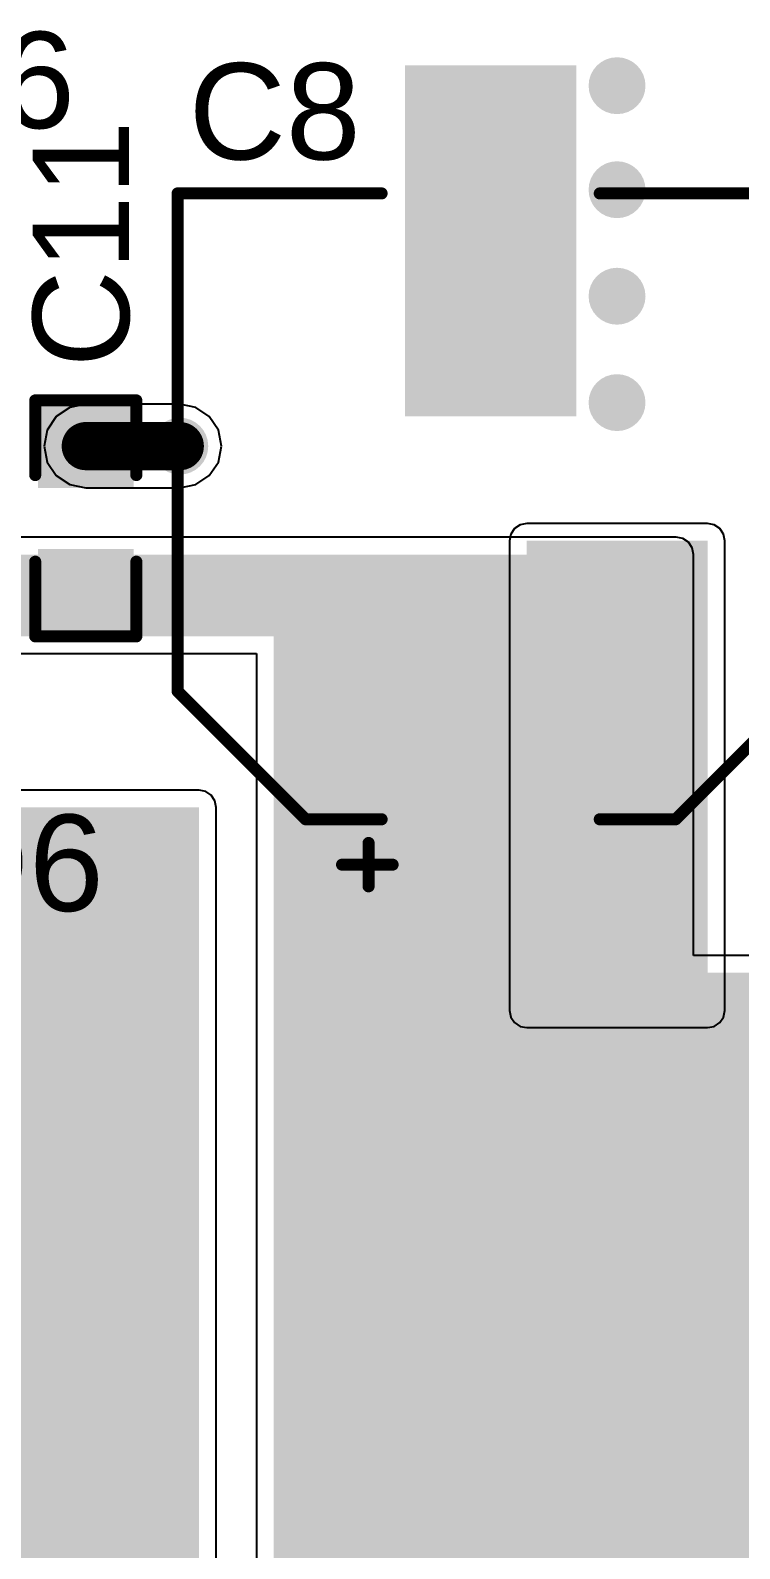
# Model space of a CAD drawing. Header units: millimetres. Extents: x 0.2 to 61.8, y 0.1 to 56.6.
# Drawn here: x 32.46 to 39.94, y 9.61 to 25.62 of the extents above; entities that cross this region are included whole.
import ezdxf

# ---------------------------------------------------------------- set-up
doc = ezdxf.new("R2010")
doc.units = ezdxf.units.MM
for name, color, linetype in [('BottomLayer', 5, 'Continuous'), ('BottomSolder', 6, 'Continuous'), ('TopLayer', 1, 'Continuous'), ('TopOverlay', 2, 'Continuous'), ('TopPaste', 8, 'Continuous'), ('TopSolder', 216, 'Continuous'), ('ViaHoleLayer', 16, 'Continuous')]:
    doc.layers.add(name, color=color, linetype=linetype)
doc.styles.add('Arial', font='', dxfattribs={"height": 0.2})
doc.styles.get('Arial').set_extended_font_data('Arial')

# ---------------------------------------------------------------- blocks, each defined once
blk = doc.blocks.new('SMC_43')
at = {"layer": 'TopLayer'}
for points in [[(-6, 2.15), (-1.9, 2.15), (-1.9, -2.15), (-6, -2.15)], [(1.9, 2.15), (6, 2.15), (6, -2.15), (1.9, -2.15)]]:
    blk.add_hatch(color=1, dxfattribs=at).paths.add_polyline_path(points)
at = {"layer": 'TopOverlay'}
for points in [[(-7.239, 2.234), (-3.556, 2.234), (-3.556, 3.047), (-7.239, 3.047)], [(-7.239, -2.262), (-6.096, -2.262), (-6.096, 2.26), (-7.239, 2.26)], [(-7.239, -3.049), (-3.556, -3.049), (-3.556, -2.236), (-7.239, -2.236)]]:
    blk.add_hatch(color=2, dxfattribs=at).paths.add_polyline_path(points)
at = {"layer": 'TopPaste'}
for points in [[(-6, 2.15), (-1.9, 2.15), (-1.9, -2.15), (-6, -2.15)], [(1.9, 2.15), (6, 2.15), (6, -2.15), (1.9, -2.15)]]:
    blk.add_hatch(color=8, dxfattribs=at).paths.add_polyline_path(points)
at = {"layer": 'TopSolder'}
for points in [[(-6.102, 2.252), (-1.798, 2.252), (-1.798, -2.252), (-6.102, -2.252)], [(1.798, 2.252), (6.102, 2.252), (6.102, -2.252), (1.798, -2.252)]]:
    blk.add_hatch(color=216, dxfattribs=at).paths.add_polyline_path(points)
at = {"layer": 'TopOverlay', "const_width": 0.127}
for points in [[(-3.556, 2.438), (-3.556, 2.997)], [(-3.556, 2.997), (3.581, 2.997)], [(3.581, 2.438), (3.581, 2.997)], [(-3.556, -2.997), (-3.556, -2.438)], [(3.581, -2.997), (3.581, -2.438)], [(-3.556, -2.997), (3.581, -2.997)]]:
    blk.add_lwpolyline(points, dxfattribs=at)
at = {"layer": 'TopOverlay', "const_width": 0.0635}
for points in [[(-3.588, 2.997, 1), (-3.524, 2.997, 1)], [(-3.588, 2.997, 1), (-3.524, 2.997, 1)], [(3.55, 2.997, 1), (3.613, 2.997, 1)], [(3.55, 2.997, 1), (3.613, 2.997, 1)], [(-3.588, 2.438, 1), (-3.524, 2.438, 1)], [(3.55, 2.438, 1), (3.613, 2.438, 1)], [(-3.588, -2.438, 1), (-3.524, -2.438, 1)], [(3.55, -2.438, 1), (3.613, -2.438, 1)], [(-3.588, -2.997, 1), (-3.524, -2.997, 1)], [(-3.588, -2.997, 1), (-3.524, -2.997, 1)], [(3.55, -2.997, 1), (3.613, -2.997, 1)], [(3.55, -2.997, 1), (3.613, -2.997, 1)]]:
    blk.add_lwpolyline(points, format="xyb", close=True, dxfattribs=at)
blk = doc.blocks.new('C___0603_50')
at = {"layer": 'TopLayer'}
for points in [[(-0.381, 0.445), (-0.381, -0.445), (-1.143, -0.445), (-1.143, 0.445)], [(1.143, 0.445), (1.143, -0.445), (0.381, -0.445), (0.381, 0.445)]]:
    blk.add_hatch(color=1, dxfattribs=at).paths.add_polyline_path(points)
at = {"layer": 'TopPaste'}
for points in [[(-0.381, 0.445), (-0.381, -0.445), (-1.143, -0.445), (-1.143, 0.445)], [(1.143, 0.445), (1.143, -0.445), (0.381, -0.445), (0.381, 0.445)]]:
    blk.add_hatch(color=8, dxfattribs=at).paths.add_polyline_path(points)
at = {"layer": 'TopSolder'}
for points in [[(-0.321, 0.504), (-0.321, -0.504), (-1.203, -0.504), (-1.203, 0.504)], [(1.203, 0.504), (1.203, -0.504), (0.321, -0.504), (0.321, 0.504)]]:
    blk.add_hatch(color=216, dxfattribs=at).paths.add_polyline_path(points)
at = {"layer": 'TopOverlay', "const_width": 0.127}
for points in [[(-0.457, 0.533), (-1.245, 0.533)], [(-1.245, -0.533), (-1.245, 0.533)], [(1.245, 0.533), (0.457, 0.533)], [(1.245, -0.533), (1.245, 0.533)], [(-0.457, -0.533), (-1.245, -0.533)], [(1.245, -0.533), (0.457, -0.533)]]:
    blk.add_lwpolyline(points, dxfattribs=at)
at = {"layer": 'TopOverlay', "const_width": 0.0635}
for points in [[(-1.276, 0.533, 1), (-1.213, 0.533, 1)], [(-1.276, 0.533, 1), (-1.213, 0.533, 1)], [(-0.489, 0.533, 1), (-0.425, 0.533, 1)], [(0.425, 0.533, 1), (0.489, 0.533, 1)], [(1.213, 0.533, 1), (1.276, 0.533, 1)], [(1.213, 0.533, 1), (1.276, 0.533, 1)], [(-1.276, -0.533, 1), (-1.213, -0.533, 1)], [(-1.276, -0.533, 1), (-1.213, -0.533, 1)], [(-0.489, -0.533, 1), (-0.425, -0.533, 1)], [(0.425, -0.533, 1), (0.489, -0.533, 1)], [(1.213, -0.533, 1), (1.276, -0.533, 1)], [(1.213, -0.533, 1), (1.276, -0.533, 1)]]:
    blk.add_lwpolyline(points, format="xyb", close=True, dxfattribs=at)
blk = doc.blocks.new('50SVPF10M_53')
at = {"layer": 'TopLayer'}
for points in [[(-4.55, 0.8), (-1.05, 0.8), (-1.05, -0.8), (-4.55, -0.8)], [(1.05, 0.8), (4.55, 0.8), (4.55, -0.8), (1.05, -0.8)]]:
    blk.add_hatch(color=1, dxfattribs=at).paths.add_polyline_path(points)
at = {"layer": 'TopPaste'}
for points in [[(-4.55, 0.8), (-1.05, 0.8), (-1.05, -0.8), (-4.55, -0.8)], [(1.05, 0.8), (4.55, 0.8), (4.55, -0.8), (1.05, -0.8)]]:
    blk.add_hatch(color=8, dxfattribs=at).paths.add_polyline_path(points)
at = {"layer": 'TopSolder'}
for points in [[(-4.652, 0.902), (-0.948, 0.902), (-0.948, -0.902), (-4.652, -0.902)], [(0.948, 0.902), (4.652, 0.902), (4.652, -0.902), (0.948, -0.902)]]:
    blk.add_hatch(color=216, dxfattribs=at).paths.add_polyline_path(points)
at = {"layer": 'TopOverlay', "const_width": 0.127}
for points in [[(-1.95, 3.3), (-3.3, 1.95)], [(-1.95, 3.3), (3.3, 3.3)], [(3.3, 3.3), (3.3, 1.15)], [(-3.3, 1.95), (-3.3, 1.15)], [(-3.779, 1.567), (-3.779, 1.033)], [(-4.007, 1.287), (-3.55, 1.287)], [(-3.3, -1.15), (-3.3, -1.95)], [(3.3, -1.15), (3.3, -3.3)], [(-3.3, -1.95), (-1.95, -3.3)], [(-1.95, -3.3), (3.3, -3.3)]]:
    blk.add_lwpolyline(points, dxfattribs=at)
at = {"layer": 'TopOverlay', "const_width": 0.0635}
for points in [[(-1.982, 3.3, 1), (-1.918, 3.3, 1)], [(-1.982, 3.3, 1), (-1.918, 3.3, 1)], [(3.268, 3.3, 1), (3.332, 3.3, 1)], [(3.268, 3.3, 1), (3.332, 3.3, 1)], [(-3.332, 1.95, 1), (-3.268, 1.95, 1)], [(-3.332, 1.95, 1), (-3.268, 1.95, 1)], [(-3.81, 1.567, 1), (-3.747, 1.567, 1)], [(-4.039, 1.287, 1), (-3.975, 1.287, 1)], [(-3.582, 1.287, 1), (-3.518, 1.287, 1)], [(-3.332, 1.15, 1), (-3.268, 1.15, 1)], [(3.268, 1.15, 1), (3.332, 1.15, 1)], [(-3.81, 1.033, 1), (-3.747, 1.033, 1)], [(-3.332, -1.15, 1), (-3.268, -1.15, 1)], [(3.268, -1.15, 1), (3.332, -1.15, 1)], [(-3.332, -1.95, 1), (-3.268, -1.95, 1)], [(-3.332, -1.95, 1), (-3.268, -1.95, 1)], [(-1.982, -3.3, 1), (-1.918, -3.3, 1)], [(-1.982, -3.3, 1), (-1.918, -3.3, 1)], [(3.268, -3.3, 1), (3.332, -3.3, 1)], [(3.268, -3.3, 1), (3.332, -3.3, 1)]]:
    blk.add_lwpolyline(points, format="xyb", close=True, dxfattribs=at)

msp = doc.modelspace()

# ---------------------------------------------------------------- hatches: boundary and pattern name
at = {"layer": 'BottomLayer'}
h = msp.add_hatch(color=5, dxfattribs=at)
edge = h.paths.add_edge_path()
edge.add_arc((38.645, 25.035), 0.3, 0, 360)
h = msp.add_hatch(color=5, dxfattribs=at)
edge = h.paths.add_edge_path()
edge.add_arc((38.645, 23.938), 0.3, 0, 360)
h = msp.add_hatch(color=5, dxfattribs=at)
edge = h.paths.add_edge_path()
edge.add_arc((38.645, 22.815), 0.3, 0, 360)
h = msp.add_hatch(color=5, dxfattribs=at)
edge = h.paths.add_edge_path()
edge.add_arc((38.645, 21.693), 0.3, 0, 360)
h = msp.add_hatch(color=5, dxfattribs=at)
edge = h.paths.add_edge_path()
edge.add_arc((34.036, 21.234), 0.3, 0, 360)
msp.add_hatch(color=5, dxfattribs=at).paths.add_polyline_path([(39.599, 15.283), (39.599, 20.236), (37.694, 20.236), (37.694, 15.283)])
h = msp.add_hatch(color=5, dxfattribs=at)
edge = h.paths.add_edge_path()
edge.add_arc((38.645, 19.435), 0.3, 0, 360)
h = msp.add_hatch(color=5, dxfattribs=at)
edge = h.paths.add_edge_path()
edge.add_arc((38.645, 18.338), 0.3, 0, 360)
h = msp.add_hatch(color=5, dxfattribs=at)
edge = h.paths.add_edge_path()
edge.add_arc((38.645, 17.215), 0.3, 0, 360)
h = msp.add_hatch(color=5, dxfattribs=at)
edge = h.paths.add_edge_path()
edge.add_arc((38.645, 16.093), 0.3, 0, 360)
at = {"layer": 'BottomSolder'}
h = msp.add_hatch(color=6, dxfattribs=at)
edge = h.paths.add_edge_path()
edge.add_arc((38.645, 25.035), 0.252, 0, 360)
h = msp.add_hatch(color=6, dxfattribs=at)
edge = h.paths.add_edge_path()
edge.add_arc((38.645, 23.938), 0.252, 0, 360)
h = msp.add_hatch(color=6, dxfattribs=at)
edge = h.paths.add_edge_path()
edge.add_arc((38.645, 22.815), 0.252, 0, 360)
h = msp.add_hatch(color=6, dxfattribs=at)
edge = h.paths.add_edge_path()
edge.add_arc((38.645, 21.693), 0.252, 0, 360)
h = msp.add_hatch(color=6, dxfattribs=at)
edge = h.paths.add_edge_path()
edge.add_arc((34.036, 21.234), 0.15, 0, 360)
h = msp.add_hatch(color=6, dxfattribs=at)
edge = h.paths.add_edge_path()
edge.add_arc((38.645, 19.435), 0.252, 0, 360)
h = msp.add_hatch(color=6, dxfattribs=at)
edge = h.paths.add_edge_path()
edge.add_arc((38.645, 18.338), 0.252, 0, 360)
h = msp.add_hatch(color=6, dxfattribs=at)
edge = h.paths.add_edge_path()
edge.add_arc((38.645, 17.215), 0.252, 0, 360)
h = msp.add_hatch(color=6, dxfattribs=at)
edge = h.paths.add_edge_path()
edge.add_arc((38.645, 16.093), 0.252, 0, 360)
at = {"layer": 'TopLayer'}
h = msp.add_hatch(color=1, dxfattribs=at)
edge = h.paths.add_edge_path()
edge.add_arc((38.645, 25.035), 0.3, 0, 360)
h = msp.add_hatch(color=1, dxfattribs=at)
edge = h.paths.add_edge_path()
edge.add_arc((38.645, 23.938), 0.3, 0, 360)
h = msp.add_hatch(color=1, dxfattribs=at)
edge = h.paths.add_edge_path()
edge.add_arc((38.645, 22.815), 0.3, 0, 360)
h = msp.add_hatch(color=1, dxfattribs=at)
edge = h.paths.add_edge_path()
edge.add_arc((38.645, 21.693), 0.3, 0, 360)
h = msp.add_hatch(color=1, dxfattribs=at)
edge = h.paths.add_edge_path()
edge.add_arc((34.036, 21.234), 0.3, 0, 360)
for points in [[(38.018, 20.091), (29.382, 20.091), (29.382, 19.228), (38.018, 19.228)], [(39.268, 20.091), (35.027, 20.091), (35.027, 1.118), (39.268, 1.118)], [(34.239, 4.445), (34.239, 17.424), (28.067, 17.424), (28.067, 4.445)], [(47.879, 15.683), (38.619, 15.683), (38.619, 1.041), (47.879, 1.041)]]:
    msp.add_hatch(color=1, dxfattribs=at).paths.add_polyline_path(points)
h = msp.add_hatch(color=1, dxfattribs=at)
edge = h.paths.add_edge_path()
edge.add_arc((38.645, 19.435), 0.3, 0, 360)
h = msp.add_hatch(color=1, dxfattribs=at)
edge = h.paths.add_edge_path()
edge.add_arc((38.645, 18.338), 0.3, 0, 360)
h = msp.add_hatch(color=1, dxfattribs=at)
edge = h.paths.add_edge_path()
edge.add_arc((38.645, 17.215), 0.3, 0, 360)
h = msp.add_hatch(color=1, dxfattribs=at)
edge = h.paths.add_edge_path()
edge.add_arc((38.645, 16.093), 0.3, 0, 360)
at = {"layer": 'TopSolder'}
h = msp.add_hatch(color=216, dxfattribs=at)
edge = h.paths.add_edge_path()
edge.add_arc((38.645, 25.035), 0.252, 0, 360)
h = msp.add_hatch(color=216, dxfattribs=at)
edge = h.paths.add_edge_path()
edge.add_arc((38.645, 23.938), 0.252, 0, 360)
h = msp.add_hatch(color=216, dxfattribs=at)
edge = h.paths.add_edge_path()
edge.add_arc((38.645, 22.815), 0.252, 0, 360)
h = msp.add_hatch(color=216, dxfattribs=at)
edge = h.paths.add_edge_path()
edge.add_arc((38.645, 21.693), 0.252, 0, 360)
h = msp.add_hatch(color=216, dxfattribs=at)
edge = h.paths.add_edge_path()
edge.add_arc((34.036, 21.234), 0.15, 0, 360)
h = msp.add_hatch(color=216, dxfattribs=at)
edge = h.paths.add_edge_path()
edge.add_arc((38.645, 19.435), 0.252, 0, 360)
h = msp.add_hatch(color=216, dxfattribs=at)
edge = h.paths.add_edge_path()
edge.add_arc((38.645, 18.338), 0.252, 0, 360)
h = msp.add_hatch(color=216, dxfattribs=at)
edge = h.paths.add_edge_path()
edge.add_arc((38.645, 17.215), 0.252, 0, 360)
h = msp.add_hatch(color=216, dxfattribs=at)
edge = h.paths.add_edge_path()
edge.add_arc((38.645, 16.093), 0.252, 0, 360)
at = {"layer": 'ViaHoleLayer'}
h = msp.add_hatch(color=16, dxfattribs=at)
edge = h.paths.add_edge_path()
edge.add_arc((38.645, 25.035), 0.15, 0, 360)
h = msp.add_hatch(color=16, dxfattribs=at)
edge = h.paths.add_edge_path()
edge.add_arc((38.645, 23.938), 0.15, 0, 360)
h = msp.add_hatch(color=16, dxfattribs=at)
edge = h.paths.add_edge_path()
edge.add_arc((38.645, 22.815), 0.15, 0, 360)
h = msp.add_hatch(color=16, dxfattribs=at)
edge = h.paths.add_edge_path()
edge.add_arc((38.645, 21.693), 0.15, 0, 360)
h = msp.add_hatch(color=16, dxfattribs=at)
edge = h.paths.add_edge_path()
edge.add_arc((34.036, 21.234), 0.15, 0, 360)
h = msp.add_hatch(color=16, dxfattribs=at)
edge = h.paths.add_edge_path()
edge.add_arc((38.645, 19.435), 0.15, 0, 360)
h = msp.add_hatch(color=16, dxfattribs=at)
edge = h.paths.add_edge_path()
edge.add_arc((38.645, 18.338), 0.15, 0, 360)
h = msp.add_hatch(color=16, dxfattribs=at)
edge = h.paths.add_edge_path()
edge.add_arc((38.645, 17.215), 0.15, 0, 360)
h = msp.add_hatch(color=16, dxfattribs=at)
edge = h.paths.add_edge_path()
edge.add_arc((38.645, 16.093), 0.15, 0, 360)

# ---------------------------------------------------------------- linework, layer by layer
at = {"layer": 'BottomLayer'}
for p, q in [((37.565, 20.364), (37.526, 20.305)), ((37.624, 20.403), (37.565, 20.364)), ((37.694, 20.417), (37.624, 20.403)), ((39.599, 20.417), (37.694, 20.417)), ((39.668, 20.403), (39.599, 20.417)), ((39.727, 20.364), (39.668, 20.403)), ((39.766, 20.305), (39.727, 20.364)), ((37.526, 20.305), (37.512, 20.236)), ((37.512, 20.236), (37.512, 15.283)), ((39.78, 20.236), (39.766, 20.305)), ((39.78, 15.283), (39.78, 20.236)), ((37.512, 15.283), (37.526, 15.213)), ((37.526, 15.213), (37.565, 15.155)), ((39.727, 15.155), (39.766, 15.213)), ((39.766, 15.213), (39.78, 15.283)), ((37.565, 15.155), (37.624, 15.115)), ((37.624, 15.115), (37.694, 15.102)), ((37.694, 15.102), (39.599, 15.102)), ((39.599, 15.102), (39.668, 15.115)), ((39.668, 15.115), (39.727, 15.155))]:
    msp.add_line(p, q, dxfattribs=at)
at = {"layer": 'TopLayer'}
for p, q in [((32.877, 21.641), (32.734, 21.546)), ((33.045, 21.675), (32.877, 21.641)), ((34.036, 21.675), (33.045, 21.675)), ((34.204, 21.641), (34.036, 21.675)), ((34.347, 21.546), (34.204, 21.641)), ((32.734, 21.546), (32.639, 21.403)), ((34.443, 21.403), (34.347, 21.546)), ((32.639, 21.403), (32.605, 21.234)), ((34.476, 21.234), (34.443, 21.403)), ((32.605, 21.234), (32.639, 21.066)), ((34.443, 21.066), (34.476, 21.234)), ((32.639, 21.066), (32.734, 20.923)), ((34.347, 20.923), (34.443, 21.066)), ((32.734, 20.923), (32.877, 20.828)), ((32.877, 20.828), (33.045, 20.794)), ((34.036, 20.794), (34.204, 20.828)), ((34.204, 20.828), (34.347, 20.923)), ((33.045, 20.794), (34.036, 20.794)), ((39.268, 20.273), (29.382, 20.273)), ((39.338, 20.259), (39.268, 20.273)), ((39.397, 20.22), (39.338, 20.259)), ((39.436, 20.161), (39.397, 20.22)), ((39.45, 20.091), (39.436, 20.161)), ((39.45, 15.864), (39.45, 20.091)), ((31.861, 19.047), (34.845, 19.047)), ((34.845, 19.047), (34.845, 4.348)), ((34.239, 17.606), (31.83, 17.606)), ((34.309, 17.592), (34.239, 17.606)), ((34.367, 17.553), (34.309, 17.592)), ((34.407, 17.494), (34.367, 17.553)), ((34.42, 17.424), (34.407, 17.494)), ((34.42, 4.445), (34.42, 17.424)), ((45.42, 15.864), (39.45, 15.864))]:
    msp.add_line(p, q, dxfattribs=at)
at = {"layer": 'TopLayer', "const_width": 0.508}
msp.add_lwpolyline([(33.045, 21.234), (34.036, 21.234)], dxfattribs=at)
at = {"layer": 'TopLayer', "const_width": 0.254}
for points in [[(32.918, 21.234, 1), (33.172, 21.234, 1)], [(33.909, 21.234, 1), (34.163, 21.234, 1)]]:
    msp.add_lwpolyline(points, format="xyb", close=True, dxfattribs=at)

# ---------------------------------------------------------------- block references
for name, p, rotation in [('50SVPF10M_53', (37.313, 20.599), 90), ('C___0603_50', (33.045, 20.472), 270)]:
    msp.add_blockref(name, p, dxfattribs=dict(rotation=rotation))
msp.add_blockref('SMC_43', (28.087, 12.776))

# ---------------------------------------------------------------- texts
at = {"layer": 'TopOverlay', "style": 'Arial'}
for s, p in [('R16', (30.328, 24.587)), ('C8', (34.129, 24.257)), ('LED6', (29.685, 16.332))]:
    msp.add_text(s, height=1.016, dxfattribs=at).set_placement(p)
msp.add_text('C11', height=1.016, rotation=90, dxfattribs=at).set_placement((33.502, 22.064))

doc.saveas('drawing.dxf')
